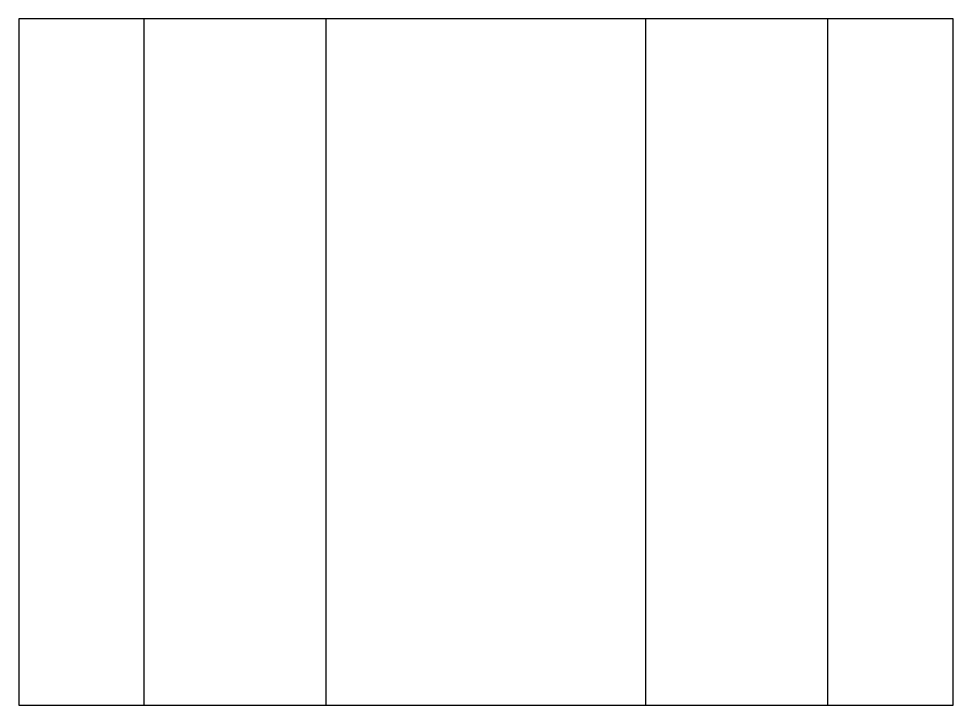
# Model space of a CAD drawing. Header units: millimetres. Extents: x 0 to 136, y 0 to 100.
import ezdxf

# ---------------------------------------------------------------- set-up
doc = ezdxf.new("R2010")
doc.units = ezdxf.units.MM
for name, color, linetype in [('IV_BEND', 7, 'Continuous'), ('IV_BEND_DOWN', 7, 'Continuous'), ('IV_OUTER_PROFILE', 7, 'Continuous')]:
    doc.layers.add(name, color=color, linetype=linetype)

msp = doc.modelspace()

# ---------------------------------------------------------------- linework, layer by layer
at = {"layer": 'IV_BEND'}
for p, q in [((18.261947, 0), (18.261947, 100)), ((117.833627, 0), (117.833627, 100))]:
    msp.add_line(p, q, dxfattribs=at)
at = {"layer": 'IV_BEND_DOWN'}
for p, q in [((44.78584, 0), (44.78584, 100)), ((91.309734, 0), (91.309734, 100))]:
    msp.add_line(p, q, dxfattribs=at)
at = {"layer": 'IV_OUTER_PROFILE'}
msp.add_lwpolyline([(0, 0), (136.095574, 0), (136.095574, 100), (0, 100)], close=True, dxfattribs=at)

doc.saveas('drawing.dxf')
